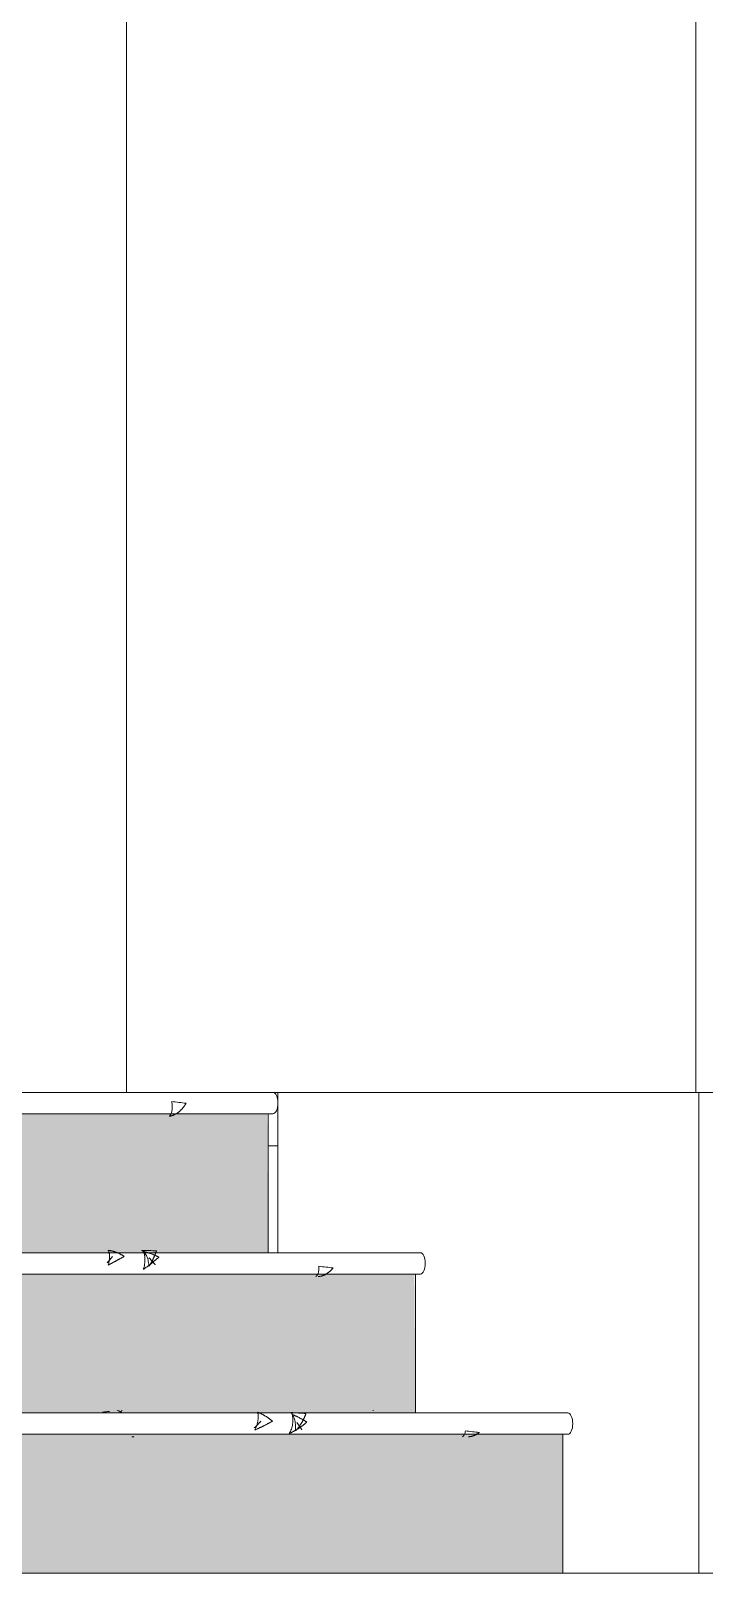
# Model space of a CAD drawing. Header units: millimetres. Extents: x -20608 to 106651, y -8981 to 93550.
# Drawn here: x 38015 to 38646, y -450 to 994 of the extents above; entities that cross this region are included whole.
import ezdxf

# ---------------------------------------------------------------- set-up
doc = ezdxf.new("R2010")
doc.units = ezdxf.units.MM
doc.linetypes.add('Grid Line', pattern=[14, 10, -2, 0, -2])
for name, color, linetype, lineweight in [('KINH', 152, 'Continuous', 5), ('NET CAT', 3, 'Continuous', 5), ('NET THAY 1', 41, 'Continuous', 5), ('NET-THAY', 2, 'Continuous', 9), ('TRUC', 225, 'Continuous', 5)]:
    doc.layers.add(name, color=color, linetype=linetype, lineweight=lineweight)
pattern_1 = [(48.396, (16716.6, 1401.6), (-0.004, 2032), [239.81, -2477.68]), (48.396, (16667.6, 1456.7), (-0.004, 2032), [239.81, -2477.68]), (48.396, (16600.2, 1325.7), (-0.004, 2032), [516.51, -2200.97]), (48.396, (15489.6, 2763), (-0.004, 2032), [239.81, -2477.68]), (48.396, (15440.6, 2818.2), (-0.004, 2032), [239.81, -2477.68]), (48.396, (15373.3, 2687.1), (-0.004, 2032), [516.51, -2200.97])]

# ---------------------------------------------------------------- blocks, each defined once
blk = doc.blocks.new('FP_390-MẶT ĐỨNG 1-14')
at = {"layer": 'NET THAY 1', "color": 7}
for p, q in [((38517.9, -300), (37650.5, -300)), ((37650.5, -320), (38517.9, -320))]:
    blk.add_line(p, q, dxfattribs=at)
at = {"layer": 'NET THAY 1'}
for p, q in [((38083.2, -299.2), (38082.2, -299.3)), ((38084.1, -299.1), (38083.2, -299.2)), ((38085.1, -299), (38084.1, -299.1)), ((38086.1, -298.9), (38085.1, -299)), ((38087.1, -298.8), (38086.1, -298.9)), ((38088, -298.7), (38087.1, -298.8)), ((38089, -298.7), (38088, -298.7)), ((38096.2, -297.7), (38096.9, -297.9)), ((38096.9, -297.9), (38097.6, -298.2)), ((38097.6, -298.2), (38098.2, -298.5)), ((38098.2, -298.5), (38098.9, -299)), ((38098.9, -299), (38099.5, -299.6)), ((38099.6, -299.4), (38099.5, -299.6)), ((38099.7, -299.1), (38099.6, -299.3)), ((38099.6, -299.3), (38099.6, -299.4)), ((38099.8, -299), (38099.7, -299.1)), ((38099.9, -298.7), (38099.8, -298.8)), ((38099.8, -298.8), (38099.8, -299)), ((38100, -298.4), (38099.9, -298.5)), ((38099.9, -298.5), (38099.9, -298.7)), ((38100.1, -298.3), (38100, -298.4)), ((38100.2, -298.1), (38100.1, -298.2)), ((38100.1, -298.2), (38100.1, -298.3)), ((38100.3, -298), (38100.2, -298)), ((38100.2, -298), (38100.2, -298.1)), ((38100.4, -297.8), (38100.3, -297.9)), ((38100.3, -297.9), (38100.3, -298)), ((38100.5, -297.7), (38100.4, -297.8)), ((38100.4, -297.8), (38100.4, -297.8)), ((38100.6, -297.7), (38100.5, -297.7)), ((38100.5, -297.7), (38100.5, -297.7)), ((38100.6, -297.7), (38100.6, -297.7)), ((38227.9, -299.5), (38227.5, -299.4)), ((38227.5, -299.4), (38227.6, -299.8)), ((38227.6, -299.8), (38227.7, -300.2)), ((38227.7, -300.2), (38227.8, -300.6)), ((38227.8, -300.6), (38227.9, -301)), ((38228.3, -299.7), (38227.9, -299.5)), ((38227.9, -301), (38227.9, -301.5)), ((38227.9, -301.5), (38228, -302)), ((38228, -302), (38228, -302.6)), ((38228, -302.6), (38228, -303.1)), ((38228, -303.1), (38228, -303.7)), ((38228.6, -299.8), (38228.3, -299.7)), ((38229, -300), (38228.6, -299.8)), ((38229.4, -300.1), (38229, -300)), ((38229.7, -300.3), (38229.4, -300.1)), ((38230.1, -300.4), (38229.7, -300.3)), ((38230.5, -300.6), (38230.1, -300.4)), ((38230.8, -300.8), (38230.5, -300.6)), ((38231.2, -300.9), (38230.8, -300.8)), ((38231.6, -301.1), (38231.2, -300.9)), ((38231.9, -301.3), (38231.6, -301.1)), ((38232.3, -301.5), (38231.9, -301.3)), ((38232.6, -301.7), (38232.3, -301.5)), ((38233, -301.9), (38232.6, -301.7)), ((38233.3, -302.1), (38233, -301.9)), ((38233.7, -302.3), (38233.3, -302.1)), ((38234, -302.5), (38233.7, -302.3)), ((38234.4, -302.7), (38234, -302.5)), ((38234.7, -302.9), (38234.4, -302.7)), ((38235, -303.1), (38234.7, -302.9)), ((38235.4, -303.3), (38235, -303.1)), ((38260.4, -299.7), (38258.7, -299.6)), ((38258.7, -299.6), (38259.2, -300.3)), ((38259.2, -300.3), (38259.8, -301)), ((38259.8, -301), (38260.3, -301.9)), ((38260.4, -301.7), (38259.9, -301.5)), ((38259.9, -301.5), (38260.1, -302.4)), ((38260.1, -302.4), (38260.3, -303.5)), ((38260.3, -301.9), (38260.8, -302.8)), ((38262.2, -299.9), (38260.4, -299.7)), ((38260.8, -301.8), (38260.4, -301.7)), ((38261.2, -302), (38260.8, -301.8)), ((38260.8, -302.8), (38261.2, -303.8)), ((38261.7, -302.2), (38261.2, -302)), ((38262.1, -302.4), (38261.7, -302.2)), ((38262.5, -302.6), (38262.1, -302.4)), ((38263.9, -300), (38262.2, -299.9)), ((38262.9, -302.8), (38262.5, -302.6)), ((38263.4, -302.9), (38262.9, -302.8)), ((38263.8, -303.1), (38263.4, -302.9)), ((38264.2, -303.3), (38263.8, -303.1)), ((38265.7, -300.1), (38263.9, -300)), ((38267.5, -300.2), (38265.7, -300.1)), ((38269.2, -300.3), (38267.5, -300.2)), ((38271, -300.5), (38269.2, -300.3)), ((38272.7, -300.6), (38271, -300.5)), ((38271.7, -303.1), (38271.6, -303.3)), ((38271.9, -302.8), (38271.7, -303.1)), ((38272, -302.5), (38271.9, -302.8)), ((38272.1, -302.3), (38272, -302.5)), ((38272.2, -302), (38272.1, -302.3)), ((38272.3, -301.8), (38272.2, -302)), ((38272.4, -301.5), (38272.3, -301.8)), ((38272.5, -301.3), (38272.4, -301.5)), ((38272.6, -301), (38272.5, -301.3)), ((38272.7, -300.8), (38272.6, -301)), ((38272.7, -300.6), (38272.7, -300.8)), ((38335.6, -297.7), (38335.4, -297.8)), ((38335.7, -297.7), (38335.6, -297.7)), ((38335.8, -297.7), (38335.7, -297.7)), ((38335.9, -297.7), (38335.8, -297.7)), ((38336, -297.7), (38335.9, -297.7)), ((38224.6, -313.8), (38224.3, -314)), ((38224.9, -313.5), (38224.6, -313.8)), ((38225.2, -313.3), (38224.9, -313.5)), ((38225.3, -315.3), (38225, -315.9)), ((38225.5, -315.7), (38225, -315.9)), ((38225.5, -313), (38225.2, -313.3)), ((38225.6, -314.7), (38225.3, -315.3)), ((38225.7, -312.8), (38225.5, -313)), ((38226, -315.5), (38225.5, -315.7)), ((38225.9, -314.1), (38225.6, -314.7)), ((38226, -312.5), (38225.7, -312.8)), ((38226.1, -313.4), (38225.9, -314.1)), ((38226.3, -312.3), (38226, -312.5)), ((38226.4, -315.3), (38226, -315.5)), ((38226.4, -312.8), (38226.1, -313.4)), ((38226.6, -312), (38226.3, -312.3)), ((38226.6, -312.1), (38226.4, -312.8)), ((38226.9, -315.1), (38226.4, -315.3)), ((38226.8, -311.5), (38226.6, -312.1)), ((38226.8, -311.7), (38226.6, -312)), ((38227, -310.8), (38226.8, -311.5)), ((38227.1, -311.5), (38226.8, -311.7)), ((38227.4, -314.9), (38226.9, -315.1)), ((38227.2, -310.1), (38227, -310.8)), ((38227.3, -311.2), (38227.1, -311.5)), ((38227.3, -309.4), (38227.2, -310.1)), ((38227.5, -308.8), (38227.3, -309.4)), ((38227.6, -311), (38227.3, -311.2)), ((38227.8, -314.7), (38227.4, -314.9)), ((38227.6, -308.1), (38227.5, -308.8)), ((38227.7, -307.4), (38227.6, -308.1)), ((38227.8, -310.7), (38227.6, -311)), ((38227.8, -306.8), (38227.7, -307.4)), ((38227.9, -306.1), (38227.8, -306.8)), ((38228.1, -310.4), (38227.8, -310.7)), ((38228.3, -314.5), (38227.8, -314.7)), ((38228, -304.9), (38227.9, -305.5)), ((38227.9, -305.5), (38227.9, -306.1)), ((38228, -303.7), (38228, -304.3)), ((38228, -304.3), (38228, -304.9)), ((38228.3, -310.2), (38228.1, -310.4)), ((38228.6, -309.9), (38228.3, -310.2)), ((38228.8, -314.3), (38228.3, -314.5)), ((38228.8, -309.6), (38228.6, -309.9)), ((38229.1, -309.4), (38228.8, -309.6)), ((38229.2, -314.1), (38228.8, -314.3)), ((38229.3, -309.1), (38229.1, -309.4)), ((38229.7, -313.8), (38229.2, -314.1)), ((38229.6, -308.9), (38229.3, -309.1)), ((38229.8, -308.6), (38229.6, -308.9)), ((38230.2, -313.6), (38229.7, -313.8)), ((38230, -308.3), (38229.8, -308.6)), ((38230.2, -308.1), (38230, -308.3)), ((38230.5, -307.8), (38230.2, -308.1)), ((38230.6, -313.4), (38230.2, -313.6)), ((38231.1, -313.2), (38230.6, -313.4)), ((38231.5, -313), (38231.1, -313.2)), ((38232, -312.8), (38231.5, -313)), ((38232.4, -312.5), (38232, -312.8)), ((38232.9, -312.3), (38232.4, -312.5)), ((38233.3, -312.1), (38232.9, -312.3)), ((38233.8, -311.9), (38233.3, -312.1)), ((38234.2, -311.6), (38233.8, -311.9)), ((38234.6, -311.4), (38234.2, -311.6)), ((38235.1, -311.2), (38234.6, -311.4)), ((38235.5, -311), (38235.1, -311.2)), ((38235.7, -303.5), (38235.4, -303.3)), ((38235.9, -310.7), (38235.5, -311)), ((38236.1, -303.7), (38235.7, -303.5)), ((38236.4, -310.5), (38235.9, -310.7)), ((38236.4, -303.9), (38236.1, -303.7)), ((38236.7, -304.2), (38236.4, -303.9)), ((38236.8, -310.3), (38236.4, -310.5)), ((38237.1, -304.4), (38236.7, -304.2)), ((38237.2, -310), (38236.8, -310.3)), ((38237.4, -304.6), (38237.1, -304.4)), ((38237.7, -309.8), (38237.2, -310)), ((38237.7, -304.9), (38237.4, -304.6)), ((38238, -305.1), (38237.7, -304.9)), ((38238.1, -309.6), (38237.7, -309.8)), ((38238.3, -305.3), (38238, -305.1)), ((38238.5, -309.4), (38238.1, -309.6)), ((38238.7, -305.6), (38238.3, -305.3)), ((38238.9, -309.1), (38238.5, -309.4)), ((38239, -305.8), (38238.7, -305.6)), ((38239.3, -308.9), (38238.9, -309.1)), ((38239.3, -306.1), (38239, -305.8)), ((38239.6, -306.3), (38239.3, -306.1)), ((38239.8, -308.7), (38239.3, -308.9)), ((38239.9, -306.5), (38239.6, -306.3)), ((38240.2, -308.5), (38239.8, -308.7)), ((38240.2, -306.8), (38239.9, -306.5)), ((38240.5, -307), (38240.2, -306.8)), ((38240.6, -308.2), (38240.2, -308.5)), ((38240.8, -307.3), (38240.5, -307)), ((38241, -308), (38240.6, -308.2)), ((38241.1, -307.5), (38240.8, -307.3)), ((38241.4, -307.8), (38241, -308)), ((38241.4, -307.8), (38241.1, -307.5)), ((38258.3, -317.3), (38257.8, -318.3)), ((38258.7, -316.3), (38258.3, -317.3)), ((38259.2, -315.2), (38258.7, -316.3)), ((38259.5, -314.1), (38259.2, -315.2)), ((38259.8, -312.9), (38259.5, -314.1)), ((38260.1, -311.7), (38259.8, -312.9)), ((38260.3, -310.5), (38260.1, -311.7)), ((38260.3, -303.5), (38260.5, -304.5)), ((38260.4, -309.3), (38260.3, -310.5)), ((38260.7, -317.5), (38260.3, -317.7)), ((38260.5, -308), (38260.4, -309.3)), ((38260.5, -304.5), (38260.5, -305.7)), ((38260.5, -305.7), (38260.6, -306.8)), ((38260.6, -306.8), (38260.5, -308)), ((38261, -317.3), (38260.7, -317.5)), ((38261.4, -317.1), (38261, -317.3)), ((38261.2, -303.8), (38261.6, -304.8)), ((38261.8, -316.9), (38261.4, -317.1)), ((38261.6, -304.8), (38262, -305.8)), ((38262.2, -316.7), (38261.8, -316.9)), ((38262, -305.8), (38262.3, -306.9)), ((38262.5, -316.5), (38262.2, -316.7)), ((38262.3, -306.9), (38262.6, -308.1)), ((38262.9, -316.3), (38262.5, -316.5)), ((38262.6, -308.1), (38262.8, -309.2)), ((38262.8, -309.2), (38262.9, -310.4)), ((38262.9, -310.4), (38263.1, -311.5)), ((38263, -315.9), (38262.9, -316.9)), ((38263.2, -316.1), (38262.9, -316.3)), ((38263.2, -316.6), (38262.9, -316.9)), ((38263.1, -314.9), (38263, -315.9)), ((38263.1, -311.5), (38263.1, -312.7)), ((38263.1, -312.7), (38263.1, -313.8)), ((38263.1, -313.8), (38263.1, -314.9)), ((38263.6, -315.9), (38263.2, -316.1)), ((38263.5, -316.3), (38263.2, -316.6)), ((38263.7, -316), (38263.5, -316.3)), ((38264, -315.7), (38263.6, -315.9)), ((38264, -315.7), (38263.7, -316)), ((38264.3, -315.4), (38264, -315.7)), ((38264.3, -315.5), (38264, -315.7)), ((38264.6, -303.5), (38264.2, -303.3)), ((38264.5, -309.4), (38264.2, -309.1)), ((38264.6, -315.1), (38264.3, -315.4)), ((38264.7, -315.2), (38264.3, -315.5)), ((38264.7, -309.7), (38264.5, -309.4)), ((38265, -303.7), (38264.6, -303.5)), ((38264.8, -314.8), (38264.6, -315.1)), ((38264.9, -310), (38264.7, -309.7)), ((38265, -315), (38264.7, -315.2)), ((38265.1, -314.5), (38264.8, -314.8)), ((38265.1, -310.3), (38264.9, -310)), ((38265.4, -303.9), (38265, -303.7)), ((38265.4, -314.8), (38265, -315)), ((38265.4, -310.6), (38265.1, -310.3)), ((38265.3, -314.2), (38265.1, -314.5)), ((38265.6, -313.9), (38265.3, -314.2)), ((38265.9, -304.1), (38265.4, -303.9)), ((38265.6, -310.9), (38265.4, -310.6)), ((38265.7, -314.6), (38265.4, -314.8)), ((38265.8, -311.2), (38265.6, -310.9)), ((38265.8, -313.6), (38265.6, -313.9)), ((38266.1, -314.3), (38265.7, -314.6)), ((38266, -311.5), (38265.8, -311.2)), ((38266.1, -313.3), (38265.8, -313.6)), ((38266.3, -304.3), (38265.9, -304.1)), ((38266.2, -311.8), (38266, -311.5)), ((38266.3, -312.9), (38266.1, -313.3)), ((38266.4, -314.1), (38266.1, -314.3)), ((38266.4, -312), (38266.2, -311.8)), ((38266.7, -304.6), (38266.3, -304.3)), ((38266.6, -312.6), (38266.3, -312.9)), ((38266.6, -312.3), (38266.4, -312)), ((38266.8, -313.9), (38266.4, -314.1)), ((38266.8, -312.3), (38266.6, -312.6)), ((38266.8, -312.6), (38266.6, -312.3)), ((38267.1, -304.8), (38266.7, -304.6)), ((38267, -312), (38266.8, -312.3)), ((38267, -312.9), (38266.8, -312.6)), ((38267.1, -313.6), (38266.8, -313.9)), ((38267.2, -311.6), (38267, -312)), ((38267.2, -313.2), (38267, -312.9)), ((38267.5, -305), (38267.1, -304.8)), ((38267.4, -313.4), (38267.1, -313.6)), ((38267.5, -311.3), (38267.2, -311.6)), ((38267.4, -313.5), (38267.2, -313.2)), ((38267.8, -313.2), (38267.4, -313.4)), ((38267.6, -313.7), (38267.4, -313.5)), ((38267.9, -305.2), (38267.5, -305)), ((38267.7, -311), (38267.5, -311.3)), ((38267.8, -314), (38267.6, -313.7)), ((38267.9, -310.6), (38267.7, -311)), ((38268.1, -312.9), (38267.8, -313.2)), ((38268, -314.3), (38267.8, -314)), ((38268.3, -305.4), (38267.9, -305.2)), ((38268.1, -310.3), (38267.9, -310.6)), ((38268.2, -314.6), (38268, -314.3)), ((38268.3, -310), (38268.1, -310.3)), ((38268.4, -312.7), (38268.1, -312.9)), ((38268.4, -314.8), (38268.2, -314.6)), ((38268.7, -305.6), (38268.3, -305.4)), ((38268.5, -309.6), (38268.3, -310)), ((38268.8, -312.5), (38268.4, -312.7)), ((38268.5, -315.1), (38268.4, -314.8)), ((38268.7, -309.3), (38268.5, -309.6)), ((38268.7, -315.4), (38268.5, -315.1)), ((38269.1, -305.8), (38268.7, -305.6)), ((38268.9, -309), (38268.7, -309.3)), ((38268.9, -315.6), (38268.7, -315.4)), ((38269.1, -312.2), (38268.8, -312.5)), ((38269.1, -308.6), (38268.9, -309)), ((38269, -315.9), (38268.9, -315.6)), ((38269.5, -306.1), (38269.1, -305.8)), ((38269.3, -308.3), (38269.1, -308.6)), ((38269.4, -312), (38269.1, -312.2)), ((38269.4, -308), (38269.3, -308.3)), ((38269.6, -307.7), (38269.4, -308)), ((38269.7, -311.7), (38269.4, -312)), ((38269.9, -306.3), (38269.5, -306.1)), ((38269.8, -307.3), (38269.6, -307.7)), ((38270.1, -311.5), (38269.7, -311.7)), ((38269.9, -307), (38269.8, -307.3)), ((38270.3, -306.5), (38269.9, -306.3)), ((38270.1, -306.7), (38269.9, -307)), ((38270.3, -306.4), (38270.1, -306.7)), ((38270.4, -311.2), (38270.1, -311.5)), ((38270.4, -306), (38270.3, -306.4)), ((38270.7, -306.7), (38270.3, -306.5)), ((38270.6, -305.7), (38270.4, -306)), ((38270.7, -311), (38270.4, -311.2)), ((38270.7, -305.4), (38270.6, -305.7)), ((38270.9, -305.1), (38270.7, -305.4)), ((38271.1, -307), (38270.7, -306.7)), ((38271, -310.8), (38270.7, -311)), ((38271, -304.8), (38270.9, -305.1)), ((38271.1, -304.5), (38271, -304.8)), ((38271.3, -310.5), (38271, -310.8)), ((38271.3, -304.2), (38271.1, -304.5)), ((38271.4, -307.2), (38271.1, -307)), ((38271.4, -303.9), (38271.3, -304.2)), ((38271.6, -310.3), (38271.3, -310.5)), ((38271.5, -303.6), (38271.4, -303.9)), ((38271.8, -307.4), (38271.4, -307.2)), ((38271.6, -303.3), (38271.5, -303.6)), ((38271.9, -310), (38271.6, -310.3)), ((38272.2, -307.6), (38271.8, -307.4)), ((38272.2, -309.8), (38271.9, -310)), ((38272.6, -307.9), (38272.2, -307.6)), ((38272.5, -309.5), (38272.2, -309.8)), ((38272.8, -309.3), (38272.5, -309.5)), ((38273, -308.1), (38272.6, -307.9)), ((38273.1, -309.1), (38272.8, -309.3)), ((38273.3, -308.3), (38273, -308.1)), ((38273.4, -308.8), (38273.1, -309.1)), ((38273.7, -308.6), (38273.3, -308.3)), ((38273.7, -308.6), (38273.4, -308.8)), ((38422.1, -316.9), (38421.9, -317.8)), ((38423.7, -317.1), (38422.1, -316.9)), ((38425.3, -317.2), (38423.7, -317.1)), ((38427, -317.4), (38425.3, -317.2)), ((38428.6, -317.6), (38427, -317.4)), ((38430.2, -317.7), (38428.6, -317.6)), ((38110.3, -322.3), (38109.9, -322.3)), ((38110.6, -322.3), (38110.3, -322.3)), ((38111, -322.3), (38110.6, -322.3)), ((38111.3, -322.3), (38111, -322.3)), ((38111.7, -322.2), (38111.3, -322.3)), ((38257.8, -318.3), (38257.2, -319.2)), ((38257.6, -319), (38257.2, -319.1)), ((38258, -318.8), (38257.6, -319)), ((38258.4, -318.6), (38258, -318.8)), ((38258.8, -318.5), (38258.4, -318.6)), ((38259.2, -318.3), (38258.8, -318.5)), ((38259.5, -318.1), (38259.2, -318.3)), ((38259.9, -317.9), (38259.5, -318.1)), ((38260.3, -317.7), (38259.9, -317.9)), ((38419.7, -322.1), (38419.3, -322.3)), ((38420, -321.9), (38419.7, -322.1)), ((38420.4, -321.6), (38420, -321.9)), ((38420.7, -321.1), (38420.4, -321.6)), ((38421, -320.6), (38420.7, -321.1)), ((38421.2, -320), (38421, -320.6)), ((38421.5, -319.3), (38421.2, -320)), ((38421.7, -318.6), (38421.5, -319.3)), ((38421.9, -317.8), (38421.7, -318.6)), ((38425.3, -322.3), (38424.9, -322.3)), ((38425.6, -322.3), (38425.3, -322.3)), ((38425.9, -322.3), (38425.6, -322.3)), ((38426.3, -322.2), (38425.9, -322.3)), ((38426.6, -322.2), (38426.3, -322.2)), ((38427, -322.1), (38426.6, -322.2)), ((38427.3, -322.1), (38427, -322.1)), ((38427.7, -322), (38427.3, -322.1)), ((38428, -321.9), (38427.7, -322)), ((38428.3, -321.8), (38428, -321.9)), ((38428.7, -321.7), (38428.3, -321.8)), ((38429, -321.6), (38428.7, -321.7)), ((38429.4, -321.5), (38429, -321.6)), ((38429.7, -321.4), (38429.4, -321.5)), ((38430, -321.2), (38429.7, -321.4)), ((38430.4, -321.1), (38430, -321.2)), ((38431.8, -317.9), (38430.2, -317.7)), ((38430.7, -321), (38430.4, -321.1)), ((38431, -320.8), (38430.7, -321)), ((38431.3, -320.7), (38431, -320.8)), ((38431.7, -320.5), (38431.3, -320.7)), ((38432, -320.3), (38431.7, -320.5)), ((38433.5, -318), (38431.8, -317.9)), ((38432.3, -320.1), (38432, -320.3)), ((38432.6, -319.9), (38432.3, -320.1)), ((38432.9, -319.7), (38432.6, -319.9)), ((38433.3, -319.5), (38432.9, -319.7)), ((38433.6, -319.3), (38433.3, -319.5)), ((38435.1, -318.2), (38433.5, -318)), ((38433.9, -319.1), (38433.6, -319.3)), ((38434.2, -318.9), (38433.9, -319.1)), ((38434.5, -318.7), (38434.2, -318.9)), ((38434.8, -318.4), (38434.5, -318.7)), ((38435.1, -318.2), (38434.8, -318.4))]:
    blk.add_line(p, q, dxfattribs=at)
blk = doc.blocks.new('FP_391-MẶT ĐỨNG 1-14')
at = {"layer": 'NET THAY 1', "color": 7}
for p, q in [((38379.9, -150), (34501.3, -150)), ((34501.3, -170), (38379.9, -170))]:
    blk.add_line(p, q, dxfattribs=at)
at = {"layer": 'NET THAY 1'}
for p, q in [((38087.4, -158.7), (38087.2, -159)), ((38087.6, -158.4), (38087.4, -158.7)), ((38088, -147.9), (38087.6, -147.8)), ((38087.6, -147.8), (38087.7, -148)), ((38087.9, -158.2), (38087.6, -158.4)), ((38087.7, -148), (38087.8, -148.1)), ((38087.8, -148.1), (38088, -148.3)), ((38088.1, -157.9), (38087.9, -158.2)), ((38088.3, -147.9), (38088, -147.9)), ((38088, -148.3), (38088.1, -148.6)), ((38088.1, -148.6), (38088.2, -148.8)), ((38088.3, -157.7), (38088.1, -157.9)), ((38088.2, -148.8), (38088.3, -149.1)), ((38088.7, -148), (38088.3, -147.9)), ((38088.3, -149.1), (38088.4, -149.5)), ((38088.5, -157.4), (38088.3, -157.7)), ((38088.4, -149.5), (38088.5, -149.8)), ((38088.5, -158.2), (38088.4, -158.9)), ((38088.5, -149.8), (38088.6, -150.2)), ((38088.7, -157.1), (38088.5, -157.4)), ((38088.6, -157.5), (38088.5, -158.2)), ((38088.6, -150.2), (38088.7, -150.7)), ((38088.7, -156.9), (38088.6, -157.5)), ((38089.1, -148), (38088.7, -148)), ((38088.7, -150.7), (38088.8, -151.1)), ((38088.8, -156.2), (38088.7, -156.9)), ((38089, -156.9), (38088.7, -157.1)), ((38088.8, -151.1), (38088.8, -151.6)), ((38088.8, -151.6), (38088.9, -152.1)), ((38088.9, -155), (38088.8, -155.6)), ((38088.8, -155.6), (38088.8, -156.2)), ((38088.9, -152.1), (38088.9, -152.6)), ((38088.9, -152.6), (38088.9, -153.2)), ((38088.9, -153.2), (38088.9, -153.8)), ((38088.9, -153.8), (38088.9, -154.4)), ((38088.9, -154.4), (38088.9, -155)), ((38089.2, -156.6), (38089, -156.9)), ((38089.5, -148.1), (38089.1, -148)), ((38089.4, -156.4), (38089.2, -156.6)), ((38089.6, -156.1), (38089.4, -156.4)), ((38089.9, -148.2), (38089.5, -148.1)), ((38089.8, -155.9), (38089.6, -156.1)), ((38090, -155.6), (38089.8, -155.9)), ((38090.3, -148.3), (38089.9, -148.2)), ((38090.2, -155.4), (38090, -155.6)), ((38090.4, -155.2), (38090.2, -155.4)), ((38090.7, -148.3), (38090.3, -148.3)), ((38090.6, -154.9), (38090.4, -155.2)), ((38090.8, -154.7), (38090.6, -154.9)), ((38091, -148.4), (38090.7, -148.3)), ((38091, -154.4), (38090.8, -154.7)), ((38091.4, -148.5), (38091, -148.4)), ((38091.2, -154.2), (38091, -154.4)), ((38091.4, -154), (38091.2, -154.2)), ((38091.8, -148.6), (38091.4, -148.5)), ((38091.6, -153.8), (38091.4, -154)), ((38091.7, -153.5), (38091.6, -153.8)), ((38092.2, -148.7), (38091.8, -148.6)), ((38092.6, -148.8), (38092.2, -148.7)), ((38093, -148.9), (38092.6, -148.8)), ((38093.3, -158.6), (38092.8, -158.8)), ((38093.3, -149), (38093, -148.9)), ((38093.7, -149.2), (38093.3, -149)), ((38093.7, -158.4), (38093.3, -158.6)), ((38094.1, -149.3), (38093.7, -149.2)), ((38094.1, -158.2), (38093.7, -158.4)), ((38094.5, -149.4), (38094.1, -149.3)), ((38094.5, -157.9), (38094.1, -158.2)), ((38094.8, -149.5), (38094.5, -149.4)), ((38094.9, -157.7), (38094.5, -157.9)), ((38095.2, -149.7), (38094.8, -149.5)), ((38095.3, -157.5), (38094.9, -157.7)), ((38095.6, -149.8), (38095.2, -149.7)), ((38095.7, -157.3), (38095.3, -157.5)), ((38096, -150), (38095.6, -149.8)), ((38096.1, -157), (38095.7, -157.3)), ((38096.3, -150.1), (38096, -150)), ((38096.5, -156.8), (38096.1, -157)), ((38096.7, -150.3), (38096.3, -150.1)), ((38096.9, -156.6), (38096.5, -156.8)), ((38097.1, -150.4), (38096.7, -150.3)), ((38097.3, -156.4), (38096.9, -156.6)), ((38097.4, -150.6), (38097.1, -150.4)), ((38097.7, -156.2), (38097.3, -156.4)), ((38097.8, -150.8), (38097.4, -150.6)), ((38098.1, -156), (38097.7, -156.2)), ((38098.1, -150.9), (38097.8, -150.8)), ((38098.5, -151.1), (38098.1, -150.9)), ((38098.5, -155.7), (38098.1, -156)), ((38098.9, -151.3), (38098.5, -151.1)), ((38098.9, -155.5), (38098.5, -155.7)), ((38099.2, -151.5), (38098.9, -151.3)), ((38099.3, -155.3), (38098.9, -155.5)), ((38099.6, -151.7), (38099.2, -151.5)), ((38099.7, -155.1), (38099.3, -155.3)), ((38099.9, -151.9), (38099.6, -151.7)), ((38100, -154.9), (38099.7, -155.1)), ((38100.3, -152), (38099.9, -151.9)), ((38100.4, -154.7), (38100, -154.9)), ((38100.6, -152.2), (38100.3, -152)), ((38100.8, -154.5), (38100.4, -154.7)), ((38101, -152.4), (38100.6, -152.2)), ((38101.2, -154.3), (38100.8, -154.5)), ((38101.3, -152.6), (38101, -152.4)), ((38101.6, -154.1), (38101.2, -154.3)), ((38101.7, -152.9), (38101.3, -152.6)), ((38101.9, -153.9), (38101.6, -154.1)), ((38102, -153.1), (38101.7, -152.9)), ((38102.3, -153.7), (38101.9, -153.9)), ((38102.3, -153.3), (38102, -153.1)), ((38102.7, -153.5), (38102.3, -153.3)), ((38102.7, -153.5), (38102.3, -153.7)), ((38120.5, -147.9), (38118.7, -147.9)), ((38118.7, -147.9), (38119.4, -148.2)), ((38119.4, -148.2), (38120, -148.6)), ((38120, -148.6), (38120.7, -149)), ((38120.7, -148.9), (38120.2, -148.8)), ((38120.2, -148.8), (38120.6, -149.4)), ((38122.3, -148), (38120.5, -147.9)), ((38120.6, -149.4), (38120.9, -150.1)), ((38121.2, -149), (38120.7, -148.9)), ((38120.7, -149), (38121.3, -149.6)), ((38120.9, -150.1), (38121.2, -150.9)), ((38121.6, -149.1), (38121.2, -149)), ((38121.2, -150.9), (38121.5, -151.7)), ((38121.3, -149.6), (38121.9, -150.3)), ((38121.5, -151.7), (38121.7, -152.7)), ((38122.1, -149.2), (38121.6, -149.1)), ((38121.7, -152.7), (38121.8, -153.7)), ((38121.8, -153.7), (38121.9, -154.8)), ((38121.9, -150.3), (38122.4, -151)), ((38121.9, -154.8), (38122, -155.9)), ((38122, -158.3), (38121.9, -159.6)), ((38122, -155.9), (38122, -157.1)), ((38122, -157.1), (38122, -158.3)), ((38122.5, -149.4), (38122.1, -149.2)), ((38124.1, -148), (38122.3, -148)), ((38122.4, -151), (38123, -151.9)), ((38123, -149.5), (38122.5, -149.4)), ((38123.4, -149.6), (38123, -149.5)), ((38123, -151.9), (38123.4, -152.8)), ((38123.9, -149.7), (38123.4, -149.6)), ((38123.4, -152.8), (38123.9, -153.7)), ((38124.3, -149.9), (38123.9, -149.7)), ((38123.9, -153.7), (38124.3, -154.8)), ((38125.8, -148.1), (38124.1, -148)), ((38124.8, -150), (38124.3, -149.9)), ((38124.3, -154.8), (38124.6, -155.8)), ((38124.6, -155.8), (38125, -156.9)), ((38125.2, -150.1), (38124.8, -150)), ((38125, -156.9), (38125.2, -158.1)), ((38125.7, -150.3), (38125.2, -150.1)), ((38125.2, -158.1), (38125.4, -159.2)), ((38126.1, -150.4), (38125.7, -150.3)), ((38126, -155), (38125.7, -154.7)), ((38127.6, -148.1), (38125.8, -148.1)), ((38126.3, -155.2), (38126, -155)), ((38126.6, -150.6), (38126.1, -150.4)), ((38126.6, -155.5), (38126.3, -155.2)), ((38127, -150.7), (38126.6, -150.6)), ((38126.8, -155.8), (38126.6, -155.5)), ((38127.1, -156), (38126.8, -155.8)), ((38127.4, -150.9), (38127, -150.7)), ((38127.4, -156.3), (38127.1, -156)), ((38127.9, -151), (38127.4, -150.9)), ((38127.6, -156.6), (38127.4, -156.3)), ((38129.4, -148.2), (38127.6, -148.1)), ((38127.9, -156.9), (38127.6, -156.6)), ((38128.3, -151.2), (38127.9, -151)), ((38128.2, -157.2), (38127.9, -156.9)), ((38128.3, -158.7), (38128.1, -159)), ((38128.4, -157.4), (38128.2, -157.2)), ((38128.8, -151.4), (38128.3, -151.2)), ((38128.5, -158.3), (38128.3, -158.7)), ((38128.7, -157.7), (38128.4, -157.4)), ((38128.6, -158), (38128.5, -158.3)), ((38128.8, -157.7), (38128.6, -158)), ((38128.9, -158), (38128.7, -157.7)), ((38129.2, -151.5), (38128.8, -151.4)), ((38129, -157.4), (38128.8, -157.7)), ((38129.2, -158.3), (38128.9, -158)), ((38129.2, -157), (38129, -157.4)), ((38129.6, -151.7), (38129.2, -151.5)), ((38129.3, -156.7), (38129.2, -157)), ((38129.4, -158.6), (38129.2, -158.3)), ((38129.5, -156.4), (38129.3, -156.7)), ((38131.2, -148.3), (38129.4, -148.2)), ((38129.7, -158.9), (38129.4, -158.6)), ((38129.6, -156.1), (38129.5, -156.4)), ((38130.1, -151.9), (38129.6, -151.7)), ((38129.8, -155.8), (38129.6, -156.1)), ((38130, -158.6), (38129.7, -158.8)), ((38129.9, -155.5), (38129.8, -155.8)), ((38130.1, -155.1), (38129.9, -155.5)), ((38130.2, -158.3), (38130, -158.6)), ((38130.5, -152.1), (38130.1, -151.9)), ((38130.2, -154.8), (38130.1, -155.1)), ((38130.3, -154.5), (38130.2, -154.8)), ((38130.5, -158.1), (38130.2, -158.3)), ((38130.5, -154.2), (38130.3, -154.5)), ((38130.9, -152.2), (38130.5, -152.1)), ((38130.6, -154), (38130.5, -154.2)), ((38130.8, -157.9), (38130.5, -158.1)), ((38130.7, -153.7), (38130.6, -154)), ((38130.9, -153.4), (38130.7, -153.7)), ((38131.1, -157.6), (38130.8, -157.9)), ((38131.3, -152.4), (38130.9, -152.2)), ((38131, -153.1), (38130.9, -153.4)), ((38131.1, -152.8), (38131, -153.1)), ((38131.2, -152.6), (38131.1, -152.8)), ((38131.4, -157.4), (38131.1, -157.6)), ((38132.9, -148.3), (38131.2, -148.3)), ((38131.3, -152.3), (38131.2, -152.6)), ((38131.4, -152), (38131.3, -152.3)), ((38131.8, -152.6), (38131.3, -152.4)), ((38131.5, -151.8), (38131.4, -152)), ((38131.7, -157.1), (38131.4, -157.4)), ((38131.6, -151.5), (38131.5, -151.8)), ((38131.7, -151.3), (38131.6, -151.5)), ((38131.8, -151.1), (38131.7, -151.3)), ((38131.9, -156.9), (38131.7, -157.1)), ((38131.9, -150.8), (38131.8, -151.1)), ((38132.2, -152.8), (38131.8, -152.6)), ((38132, -150.6), (38131.9, -150.8)), ((38132.2, -156.7), (38131.9, -156.9)), ((38132.1, -150.4), (38132, -150.6)), ((38132.2, -150), (38132.1, -150.2)), ((38132.1, -150.2), (38132.1, -150.4)), ((38132.3, -149.8), (38132.2, -150)), ((38132.6, -153), (38132.2, -152.8)), ((38132.5, -156.4), (38132.2, -156.7)), ((38132.4, -149.6), (38132.3, -149.8)), ((38132.5, -149.3), (38132.4, -149.5)), ((38132.4, -149.5), (38132.4, -149.6)), ((38132.6, -149.1), (38132.5, -149.3)), ((38132.8, -156.2), (38132.5, -156.4)), ((38132.7, -148.8), (38132.6, -149)), ((38132.6, -149), (38132.6, -149.1)), ((38133, -153.2), (38132.6, -153)), ((38132.8, -148.7), (38132.7, -148.8)), ((38132.9, -148.4), (38132.8, -148.6)), ((38132.8, -148.6), (38132.8, -148.7)), ((38133, -156), (38132.8, -156.2)), ((38132.9, -148.3), (38132.9, -148.4)), ((38133.5, -153.4), (38133, -153.2)), ((38133.3, -155.7), (38133, -156)), ((38133.6, -155.5), (38133.3, -155.7)), ((38133.9, -153.6), (38133.5, -153.4)), ((38133.8, -155.3), (38133.6, -155.5)), ((38134.1, -155.1), (38133.8, -155.3)), ((38134.3, -153.8), (38133.9, -153.6)), ((38134.3, -154.8), (38134.1, -155.1)), ((38134.7, -154), (38134.3, -153.8)), ((38134.6, -154.6), (38134.3, -154.8)), ((38134.9, -154.4), (38134.6, -154.6)), ((38135.1, -154.2), (38134.7, -154)), ((38135.1, -154.2), (38134.9, -154.4)), ((38086.9, -159.2), (38086.7, -159.5)), ((38087.2, -159), (38086.9, -159.2)), ((38087.9, -160.9), (38087.7, -161.6)), ((38088.1, -161.3), (38087.7, -161.6)), ((38088.1, -160.2), (38087.9, -160.9)), ((38088.2, -159.5), (38088.1, -160.2)), ((38088.6, -161.1), (38088.1, -161.3)), ((38088.4, -158.9), (38088.2, -159.5)), ((38089, -160.9), (38088.6, -161.1)), ((38089.4, -160.7), (38089, -160.9)), ((38089.9, -160.4), (38089.4, -160.7)), ((38090.3, -160.2), (38089.9, -160.4)), ((38090.7, -160), (38090.3, -160.2)), ((38091.2, -159.7), (38090.7, -160)), ((38091.6, -159.5), (38091.2, -159.7)), ((38092, -159.3), (38091.6, -159.5)), ((38092.4, -159.1), (38092, -159.3)), ((38092.8, -158.8), (38092.4, -159.1)), ((38120.9, -164.4), (38120.5, -165.5)), ((38120.9, -165.3), (38120.5, -165.5)), ((38121.2, -163.2), (38120.9, -164.4)), ((38121.3, -165), (38120.9, -165.3)), ((38121.5, -162), (38121.2, -163.2)), ((38121.6, -164.8), (38121.3, -165)), ((38121.7, -160.8), (38121.5, -162)), ((38122, -164.6), (38121.6, -164.8)), ((38121.9, -159.6), (38121.7, -160.8)), ((38122.3, -164.4), (38122, -164.6)), ((38122.6, -164.1), (38122.3, -164.4)), ((38123, -163.9), (38122.6, -164.1)), ((38123.3, -163.7), (38123, -163.9)), ((38123.7, -163.4), (38123.3, -163.7)), ((38124, -163.2), (38123.7, -163.4)), ((38124.3, -163), (38124, -163.2)), ((38124.7, -162.7), (38124.3, -163)), ((38125, -162.5), (38124.7, -162.7)), ((38125.3, -162.2), (38125, -162.5)), ((38125.6, -162), (38125.3, -162.2)), ((38125.4, -159.2), (38125.6, -160.4)), ((38125.6, -160.4), (38125.7, -161.5)), ((38126, -161.8), (38125.6, -162)), ((38125.7, -161.5), (38125.8, -162.7)), ((38126, -162.3), (38125.8, -162.7)), ((38126.3, -161.5), (38126, -161.8)), ((38126.2, -162), (38126, -162.3)), ((38126.5, -161.7), (38126.2, -162)), ((38126.6, -161.3), (38126.3, -161.5)), ((38126.7, -161.3), (38126.5, -161.7)), ((38126.9, -161), (38126.6, -161.3)), ((38126.9, -161), (38126.7, -161.3)), ((38127.1, -160.7), (38126.9, -161)), ((38127.2, -160.8), (38126.9, -161)), ((38127.3, -160.3), (38127.1, -160.7)), ((38127.5, -160.5), (38127.2, -160.8)), ((38127.5, -160), (38127.3, -160.3)), ((38127.7, -159.7), (38127.5, -160)), ((38127.8, -160.3), (38127.5, -160.5)), ((38127.9, -159.3), (38127.7, -159.7)), ((38128.2, -160.1), (38127.8, -160.3)), ((38128.1, -159), (38127.9, -159.3)), ((38128.5, -159.8), (38128.2, -160.1)), ((38128.8, -159.6), (38128.5, -159.8)), ((38129.1, -159.3), (38128.8, -159.6)), ((38129.4, -159.1), (38129.1, -159.3)), ((38129.7, -158.8), (38129.4, -159.1)), ((38129.9, -159.2), (38129.7, -158.9)), ((38130.1, -159.5), (38129.9, -159.2)), ((38130.4, -159.8), (38130.1, -159.5)), ((38130.6, -160), (38130.4, -159.8)), ((38130.8, -160.3), (38130.6, -160)), ((38131.1, -160.6), (38130.8, -160.3)), ((38131.3, -160.9), (38131.1, -160.6)), ((38131.5, -161.2), (38131.3, -160.9)), ((38131.7, -161.5), (38131.5, -161.2)), ((38282.3, -172.1), (38282, -172.3)), ((38282.7, -171.9), (38282.3, -172.1)), ((38283, -171.5), (38282.7, -171.9)), ((38283.3, -171.1), (38283, -171.5)), ((38283.6, -170.6), (38283.3, -171.1)), ((38283.9, -170), (38283.6, -170.6)), ((38284.2, -169.3), (38283.9, -170)), ((38284.5, -172.3), (38284.1, -172.3)), ((38284.4, -168.5), (38284.2, -169.3)), ((38284.6, -167.7), (38284.4, -168.5)), ((38284.9, -172.3), (38284.5, -172.3)), ((38284.7, -166.8), (38284.6, -167.7)), ((38284.8, -165.8), (38284.7, -166.8)), ((38284.9, -164.8), (38284.8, -165.8)), ((38286.6, -162.9), (38284.9, -162.7)), ((38284.9, -162.7), (38284.9, -163.8)), ((38284.9, -163.8), (38284.9, -164.8)), ((38285.2, -172.3), (38284.9, -172.3)), ((38285.6, -172.2), (38285.2, -172.3)), ((38285.9, -172.2), (38285.6, -172.2)), ((38286.3, -172.1), (38285.9, -172.2)), ((38286.6, -172), (38286.3, -172.1)), ((38288.3, -163.1), (38286.6, -162.9)), ((38287, -172), (38286.6, -172)), ((38287.3, -171.9), (38287, -172)), ((38287.7, -171.8), (38287.3, -171.9)), ((38288, -171.7), (38287.7, -171.8)), ((38288.4, -171.6), (38288, -171.7)), ((38289.9, -163.3), (38288.3, -163.1)), ((38288.7, -171.5), (38288.4, -171.6)), ((38289.1, -171.3), (38288.7, -171.5)), ((38289.4, -171.2), (38289.1, -171.3)), ((38289.7, -171), (38289.4, -171.2)), ((38290.1, -170.9), (38289.7, -171)), ((38291.6, -163.5), (38289.9, -163.3)), ((38290.4, -170.7), (38290.1, -170.9)), ((38290.8, -170.6), (38290.4, -170.7)), ((38291.1, -170.4), (38290.8, -170.6)), ((38291.4, -170.2), (38291.1, -170.4)), ((38291.7, -170), (38291.4, -170.2)), ((38293.2, -163.7), (38291.6, -163.5)), ((38292.1, -169.8), (38291.7, -170)), ((38292.4, -169.6), (38292.1, -169.8)), ((38292.7, -169.4), (38292.4, -169.6)), ((38293, -169.2), (38292.7, -169.4)), ((38293.3, -168.9), (38293, -169.2)), ((38294.9, -163.9), (38293.2, -163.7)), ((38293.7, -168.7), (38293.3, -168.9)), ((38294, -168.5), (38293.7, -168.7)), ((38294.3, -168.2), (38294, -168.5)), ((38294.6, -168), (38294.3, -168.2)), ((38294.9, -167.7), (38294.6, -168)), ((38296.5, -164.1), (38294.9, -163.9)), ((38295.2, -167.5), (38294.9, -167.7)), ((38295.5, -167.2), (38295.2, -167.5)), ((38295.8, -166.9), (38295.5, -167.2)), ((38296, -166.6), (38295.8, -166.9)), ((38296.3, -166.4), (38296, -166.6)), ((38296.6, -166.1), (38296.3, -166.4)), ((38298.2, -164.2), (38296.5, -164.1)), ((38296.9, -165.8), (38296.6, -166.1)), ((38297.2, -165.5), (38296.9, -165.8)), ((38297.4, -165.2), (38297.2, -165.5)), ((38297.7, -164.9), (38297.4, -165.2)), ((38297.9, -164.6), (38297.7, -164.9)), ((38298.2, -164.2), (38297.9, -164.6))]:
    blk.add_line(p, q, dxfattribs=at)
blk = doc.blocks.new('FP_392-MẶT ĐỨNG 1-14')
at = {"layer": 'NET THAY 1', "color": 7}
for p, q in [((38241.9, 0), (34501.3, 0)), ((34501.3, -20), (38241.9, -20))]:
    blk.add_line(p, q, dxfattribs=at)
at = {"layer": 'NET THAY 1'}
for p, q in [((38148.7, -8.7), (38147.1, -8.5)), ((38147.1, -8.5), (38147.2, -9.6)), ((38147.2, -9.6), (38147.4, -10.8)), ((38147.4, -10.8), (38147.5, -11.9)), ((38147.5, -11.9), (38147.5, -13.1)), ((38147.5, -13.1), (38147.5, -14.2)), ((38147.5, -14.2), (38147.5, -15.2)), ((38150.4, -8.9), (38148.7, -8.7)), ((38152.1, -9.1), (38150.4, -8.9)), ((38153.8, -9.3), (38152.1, -9.1)), ((38155.5, -9.5), (38153.8, -9.3)), ((38157.2, -9.7), (38155.5, -9.5)), ((38158.9, -9.9), (38157.2, -9.7)), ((38157.6, -14.3), (38157.3, -14.7)), ((38157.8, -14), (38157.6, -14.3)), ((38158.1, -13.7), (38157.8, -14)), ((38158.3, -13.4), (38158.1, -13.7)), ((38158.6, -13.1), (38158.3, -13.4)), ((38158.8, -12.8), (38158.6, -13.1)), ((38159.1, -12.4), (38158.8, -12.8)), ((38160.6, -10.1), (38158.9, -9.9)), ((38159.3, -12.1), (38159.1, -12.4)), ((38159.5, -11.8), (38159.3, -12.1)), ((38159.7, -11.4), (38159.5, -11.8)), ((38159.9, -11.1), (38159.7, -11.4)), ((38160.2, -10.8), (38159.9, -11.1)), ((38160.4, -10.4), (38160.2, -10.8)), ((38160.6, -10.1), (38160.4, -10.4)), ((38145, -22.1), (38144.6, -22.3)), ((38145, -22.2), (38144.6, -22.3)), ((38145.3, -21.8), (38145, -22.1)), ((38145.3, -22.2), (38145, -22.2)), ((38145.7, -21.4), (38145.3, -21.8)), ((38145.7, -22.1), (38145.3, -22.2)), ((38146, -21), (38145.7, -21.4)), ((38146, -22.1), (38145.7, -22.1)), ((38146.3, -20.4), (38146, -21)), ((38146.4, -22), (38146, -22.1)), ((38146.6, -19.7), (38146.3, -20.4)), ((38146.7, -21.9), (38146.4, -22)), ((38146.9, -19), (38146.6, -19.7)), ((38147.1, -21.8), (38146.7, -21.9)), ((38147.1, -18.1), (38146.9, -19)), ((38147.2, -17.2), (38147.1, -18.1)), ((38147.4, -21.7), (38147.1, -21.8)), ((38147.4, -16.3), (38147.2, -17.2)), ((38147.5, -15.2), (38147.4, -16.3)), ((38147.8, -21.6), (38147.4, -21.7)), ((38148.1, -21.5), (38147.8, -21.6)), ((38148.5, -21.4), (38148.1, -21.5)), ((38148.8, -21.2), (38148.5, -21.4)), ((38149.1, -21.1), (38148.8, -21.2)), ((38149.5, -20.9), (38149.1, -21.1)), ((38149.8, -20.8), (38149.5, -20.9)), ((38150.1, -20.6), (38149.8, -20.8)), ((38150.5, -20.4), (38150.1, -20.6)), ((38150.8, -20.3), (38150.5, -20.4)), ((38151.1, -20.1), (38150.8, -20.3)), ((38151.5, -19.9), (38151.1, -20.1)), ((38151.8, -19.7), (38151.5, -19.9)), ((38152.1, -19.5), (38151.8, -19.7)), ((38152.4, -19.2), (38152.1, -19.5)), ((38152.7, -19), (38152.4, -19.2)), ((38153, -18.8), (38152.7, -19)), ((38153.4, -18.5), (38153, -18.8)), ((38153.7, -18.3), (38153.4, -18.5)), ((38154, -18.1), (38153.7, -18.3)), ((38154.3, -17.8), (38154, -18.1)), ((38154.6, -17.5), (38154.3, -17.8)), ((38154.9, -17.3), (38154.6, -17.5)), ((38155.1, -17), (38154.9, -17.3)), ((38155.4, -16.7), (38155.1, -17)), ((38155.7, -16.4), (38155.4, -16.7)), ((38156, -16.2), (38155.7, -16.4)), ((38156.3, -15.9), (38156, -16.2)), ((38156.5, -15.6), (38156.3, -15.9)), ((38156.8, -15.3), (38156.5, -15.6)), ((38157.1, -15), (38156.8, -15.3)), ((38157.3, -14.7), (38157.1, -15))]:
    blk.add_line(p, q, dxfattribs=at)
blk = doc.blocks.new('System Panel - Glazed-617800-MẶT ĐỨNG 1-14')
at = {"layer": 'KINH'}
h = blk.add_hatch(dxfattribs=at)
h.set_pattern_fill('FP_4', color=256, style=0, pattern_type=2)
h.set_pattern_definition(pattern_1)
h.paths.add_polyline_path([(38108.6, 0), (38637.6, 0), (38637.6, 2200), (38104.8, 2200), (38104.8, 0)], flags=0)
at = {"layer": 'KINH', "color": 7}
for p, q in [((38104.8, 2200), (38104.8, 0)), ((38637.6, 0), (38637.6, 2200))]:
    blk.add_line(p, q, dxfattribs=at)
blk = doc.blocks.new('System Panel - Glazed-V144-MẶT ĐỨNG 1-14')
at = {"layer": 'KINH'}
h = blk.add_hatch(dxfattribs=at)
h.set_pattern_fill('FP_4', color=256, style=0, pattern_type=2)
h.set_pattern_definition(pattern_1)
h.paths.add_polyline_path([(37216.8, 0), (38104.8, 0), (38104.8, 2200), (37216.8, 2200), (37216.8, 293.4)], flags=0)
at = {"layer": 'KINH', "color": 7}
blk.add_line((38104.8, 0), (38104.8, 2200), dxfattribs=at)
blk = doc.blocks.new('ALC1807-ASCENT PLAZA-TANG 1_2_rvt-1-MẶT ĐỨNG 1-14')
at = {"layer": 'NET THAY 1'}
h = blk.add_hatch(dxfattribs=at)
h.set_pattern_fill('FP_22', color=256, style=0, pattern_type=2)
h.set_pattern_definition([(53.31, (33950.79, -1000), (161.7734, -15.9403), [18.199, -200.184]), (354.373, (33950.79, -1000), (31.294, -191.057), [13.546, -149.011]), (99.302, (33964.27, -1001.33), (130.48, 175.1174), [16.134, -177.469]), (33.032, (33950.79, -1000), (147.178, -77.2875), [17.474, -192.212]), (332.294, (33950.79, -1000), (-28.618, -191.588), [13.853, -152.384]), (81.505, (33963.06, -1006.43), (175.7936, 114.301), [16.143, -177.571]), (49.569, (33950.79, -949.2), (240.71, -42.041), [27.088, -297.965]), (95.898, (33970.85, -952.7), (210.807, 247.427), [24.251, -266.758]), (350.093, (33950.8, -949.2), (210.807, 247.427), [20.363, -223.991]), (23.379, (33973.34, -961.9), (134.6297, -102.2643), [17.205, -189.252]), (322.779, (33973.34, -961.9), (54.88, 184.187), [14.089, -154.977]), (73.409, (33984.56, -970.42), (189.507, 81.924), [16.016, -176.174]), (40.831, (33950.79, -1000), (2.7432, 84.5547), [7.804, -146.387, 7.804, -150.644, -156.674]), (40.831, (33950.79, -1000), (2.7432, 84.5547), [-312.639, 7.804, -148.87]), (8.433, (33950.79, -1000), (59.3349, 100.1798), [7.46, -78.895, 7.46, -136.54, -57.08]), (8.433, (33950.79, -1000), (59.3349, 100.1798), [-230.354, 7.46, -49.62]), (324.343, (33940.73, -1000), (120.4004, -5.7281), [7.726, -50.803, 7.726, -174.884, -242.309]), (324.343, (33940.73, -1000), (120.4004, -5.7281), [-241.138, 7.726, -234.583]), (314.099, (33877.94, -1000), (131.535, 25.4257), [7.885, -69.774, 7.885, -115.892, -175.63]), (314.099, (33877.94, -1000), (131.535, 25.4257), [-201.437, 7.885, -167.745])])
h.paths.add_polyline_path([(37697.5, -150), (38237.3, -150), (38236.4, -20), (34501.3, -20), (34501.3, -150), (36902.6, -150)], flags=0)
h = blk.add_hatch(dxfattribs=at)
h.set_pattern_fill('FP_21', color=256, style=0, pattern_type=2)
h.set_pattern_definition([(53.31, (34088.76, -1000), (161.7734, -15.9403), [18.199, -200.184]), (354.373, (34088.76, -1000), (31.294, -191.057), [13.546, -149.011]), (99.302, (34102.24, -1001.33), (130.48, 175.1174), [16.134, -177.469]), (33.032, (34088.76, -1000), (147.178, -77.2875), [17.474, -192.212]), (332.294, (34088.76, -1000), (-28.618, -191.588), [13.853, -152.384]), (81.505, (34101.03, -1006.43), (175.7936, 114.301), [16.143, -177.571]), (49.569, (34088.76, -949.2), (240.71, -42.041), [27.088, -297.965]), (95.898, (34108.82, -952.7), (210.807, 247.427), [24.251, -266.758]), (350.093, (34088.76, -949.2), (210.807, 247.427), [20.363, -223.991]), (23.379, (34111.31, -961.9), (134.6297, -102.2643), [17.205, -189.252]), (322.779, (34111.31, -961.9), (54.88, 184.187), [14.089, -154.977]), (73.409, (34122.53, -970.42), (189.507, 81.924), [16.016, -176.174]), (40.831, (34088.76, -1000), (2.7432, 84.5547), [7.804, -146.387, 7.804, -150.644, -156.674]), (40.831, (34088.76, -1000), (2.7432, 84.5547), [-312.639, 7.804, -148.87]), (8.433, (34088.76, -1000), (59.3349, 100.1798), [7.46, -78.895, 7.46, -136.54, -57.08]), (8.433, (34088.76, -1000), (59.3349, 100.1798), [-230.354, 7.46, -49.62]), (324.343, (34078.7, -1000), (120.4004, -5.7281), [7.726, -50.803, 7.726, -174.884, -242.309]), (324.343, (34078.7, -1000), (120.4004, -5.7281), [-241.138, 7.726, -234.583]), (314.099, (34015.91, -1000), (131.535, 25.4257), [7.885, -69.774, 7.885, -115.892, -175.63]), (314.099, (34015.91, -1000), (131.535, 25.4257), [-201.437, 7.885, -167.745])])
h.paths.add_polyline_path([(37925.8, -300), (38375.3, -300), (38374.3, -170), (34501.3, -170), (34501.3, -300), (37697.5, -300)], flags=0)
h = blk.add_hatch(dxfattribs=at)
h.set_pattern_fill('FP_20', color=256, style=0, pattern_type=2)
h.set_pattern_definition([(53.31, (34226.73, -1000), (161.7734, -15.9403), [18.199, -200.184]), (354.373, (34226.73, -1000), (31.294, -191.057), [13.546, -149.011]), (99.302, (34240.21, -1001.33), (130.48, 175.1174), [16.134, -177.469]), (33.032, (34226.73, -1000), (147.178, -77.2875), [17.474, -192.212]), (332.294, (34226.73, -1000), (-28.618, -191.588), [13.853, -152.384]), (81.505, (34239, -1006.43), (175.7936, 114.301), [16.143, -177.571]), (49.569, (34226.73, -949.2), (240.71, -42.041), [27.088, -297.965]), (95.898, (34246.8, -952.7), (210.807, 247.427), [24.251, -266.758]), (350.093, (34226.73, -949.2), (210.807, 247.427), [20.363, -223.991]), (23.379, (34249.28, -961.9), (134.6297, -102.2643), [17.205, -189.252]), (322.779, (34249.28, -961.9), (54.88, 184.187), [14.089, -154.977]), (73.409, (34260.5, -970.42), (189.507, 81.924), [16.016, -176.174]), (40.831, (34226.73, -1000), (2.7432, 84.5547), [7.804, -146.387, 7.804, -150.644, -156.674]), (40.831, (34226.73, -1000), (2.7432, 84.5547), [-312.639, 7.804, -148.87]), (8.433, (34226.73, -1000), (59.3349, 100.1798), [7.46, -78.895, 7.46, -136.54, -57.08]), (8.433, (34226.73, -1000), (59.3349, 100.1798), [-230.354, 7.46, -49.62]), (324.343, (34216.67, -1000), (120.4004, -5.7281), [7.726, -50.803, 7.726, -174.884, -242.309]), (324.343, (34216.67, -1000), (120.4004, -5.7281), [-241.138, 7.726, -234.583]), (314.099, (34153.88, -1000), (131.535, 25.4257), [7.885, -69.774, 7.885, -115.892, -175.63]), (314.099, (34153.88, -1000), (131.535, 25.4257), [-201.437, 7.885, -167.745])])
h.paths.add_polyline_path([(38513.3, -450), (38513.3, -320), (37650.5, -320), (37650.5, -447), (38000.5, -447), (38000.5, -450), (38492.4, -450)], flags=0)
h.paths.add_polyline_path([(35200.5, -447), (35650.5, -447), (35650.5, -320), (34950.5, -320), (34950.5, -447)], flags=0)
h.paths.add_polyline_path([(36902.6, -447), (37150.5, -447), (37150.5, -320), (36150.5, -320), (36150.5, -447), (36200.5, -447)], flags=0)
at = {"layer": 'NET THAY 1', "color": 7}
for p, q in [((38237.3, -20), (38237.3, -150.3)), ((38375.3, -170), (38375.3, -300.3)), ((38513.3, -320), (38513.3, -450))]:
    blk.add_line(p, q, dxfattribs=at)
for centre in [(38241.9, -10), (38379.9, -160), (38517.9, -310)]:
    blk.add_ellipse(centre, major_axis=(0, 10), ratio=0.459902, start_param=3.141593, end_param=6.283185, dxfattribs=at)
at = {"layer": 'NET-THAY', "color": 10}
for p, q in [((38241.9, 0), (38246.5, 0)), ((38246.5, 0), (38246.5, -50)), ((38246.5, -50), (38237.3, -50)), ((-20508.1, -450), (99538, -450))]:
    blk.add_line(p, q, dxfattribs=at)
at = {"layer": 'NET-THAY', "color": 250, "lineweight": 15}
for p, q in [((38246.5, -150.3), (38246.5, 0)), ((38246.5, 0), (38292.5, 0)), ((38640.5, 0), (38292.5, 0)), ((38640.5, -450), (38640.5, 0)), ((38640.5, 0), (38650.5, 0))]:
    blk.add_line(p, q, dxfattribs=at)
at = {"color": 10, "lineweight": 9}
for name in ['System Panel - Glazed-V144-MẶT ĐỨNG 1-14', 'System Panel - Glazed-617800-MẶT ĐỨNG 1-14']:
    blk.add_blockref(name, (0, 0), dxfattribs=at)
at = {"layer": 'NET THAY 1', "color": 7}
for name in ['FP_392-MẶT ĐỨNG 1-14', 'FP_391-MẶT ĐỨNG 1-14', 'FP_390-MẶT ĐỨNG 1-14']:
    blk.add_blockref(name, (0, 0), dxfattribs=at)

msp = doc.modelspace()

# ---------------------------------------------------------------- linework, layer by layer
at = {"layer": 'NET CAT'}
msp.add_lwpolyline([(-20508.1, -450), (99538, -450)], dxfattribs=at)
at = {"layer": 'TRUC', "linetype": 'Grid Line', "ltscale": 50}
for p, q in [((-15600.6, 0), (103813.4, 0)), ((-20508.1, -450), (99538, -450))]:
    msp.add_line(p, q, dxfattribs=at)

# ---------------------------------------------------------------- block references
at = {"lineweight": 5}
msp.add_blockref('ALC1807-ASCENT PLAZA-TANG 1_2_rvt-1-MẶT ĐỨNG 1-14', (0, 0), dxfattribs=at)

doc.saveas('drawing.dxf')
